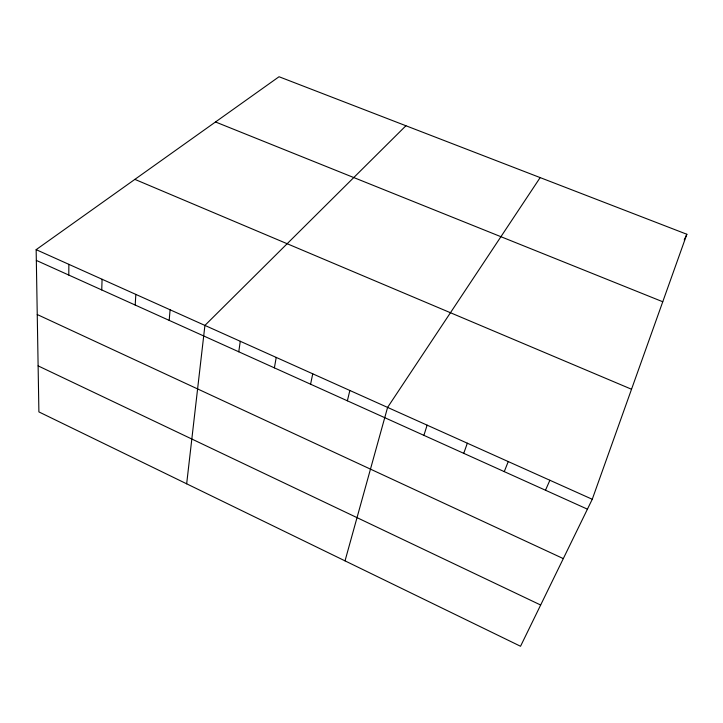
<?xml version="1.0" encoding="UTF-8"?>
<svg xmlns="http://www.w3.org/2000/svg" width="723" height="723" viewBox="0 0 723 723"><rect width="100%" height="100%" fill="white"/><g stroke="black" fill="none" stroke-linecap="round" stroke-linejoin="round"><path stroke-width="1.08" d="M68.784 275.065L68.866 264.347M101.735 289.941L102.088 279.259M135.201 305.043L135.834 294.406M169.182 320.379L170.104 309.787M186.661 483.804L204.916 325.413L405.928 125.748M238.762 351.785L240.28 341.292M274.388 367.862L276.222 357.424M310.583 384.202L312.743 373.818M347.365 400.804L349.86 390.474M345.025 560.867L387.591 407.411L540.162 177.596M423.904 435.354L427.121 425.151M463.741 453.33L467.338 443.208M592.254 499.277L686.85 234.261L279.042 76.737L36.15 249.661L38.897 411.911L520.533 646.263L592.254 499.277L36.15 249.661M504.256 471.622L508.251 461.572M545.485 490.23L549.887 480.253M684.211 239.955L686.85 234.261M215.508 121.97L662.756 301.753M134.876 179.376L631.531 389.245M36.331 260.416L587.428 509.164M37.253 314.532L563.307 558.599M38.12 365.874L540.65 605.024"/></g></svg>
